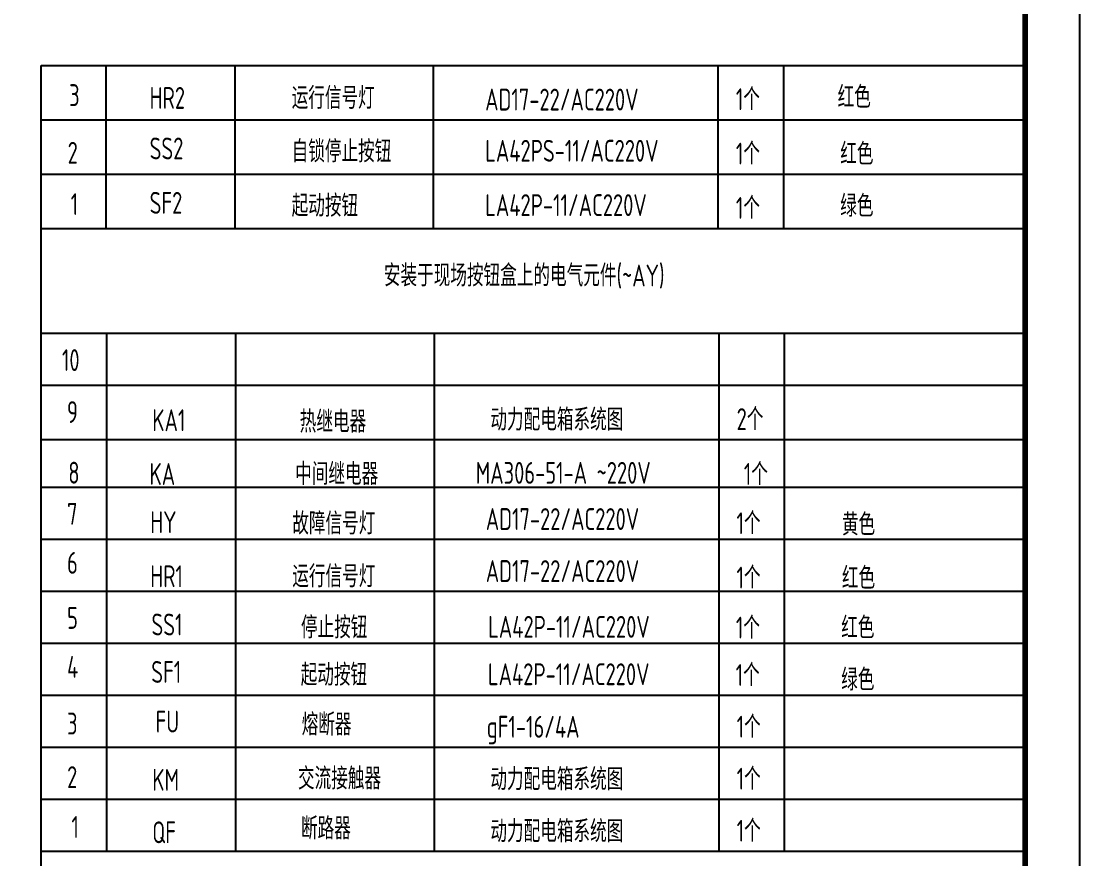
# Model space of a CAD drawing. Extents: x 1234595 to 2088511, y -80443 to 75292.
# Drawn here: x 1955445 to 1974816, y -50686 to -35363 of the extents above; entities that cross this region are included whole.
import ezdxf
from ezdxf.enums import TextEntityAlignment as Align

# ---------------------------------------------------------------- set-up
doc = ezdxf.new("R2010")
doc.units = 0
doc.header["$LTSCALE"] = 1000
doc.header["$MEASUREMENT"] = 0
doc.layers.get('0').update_dxf_attribs({"linetype": 'CONTINUOUS'})
for name, color, linetype in [('PUB_TEXT', 7, 'CONTINUOUS'), ('PUB_TITLE', 4, 'CONTINUOUS'), ('SIG_TEXT', 7, 'CONTINUOUS')]:
    doc.layers.add(name, color=color, linetype=linetype)
doc.styles.add('SCEI', font='sceie.shx', dxfattribs={"width": 0.75, "bigfont": 'sceic.shx'})
doc.styles.add('sceie', font='sceie.shx', dxfattribs={"width": 0.7, "bigfont": 'sceic.shx'})

msp = doc.modelspace()

# ---------------------------------------------------------------- linework, layer by layer
for p, q in [((1956995, -36170.6), (1956995, -39153.4)), ((1959356, -36170.6), (1959356, -39153.4)), ((1962986.4, -36170.6), (1962986.4, -39153.4)), ((1968195, -36170.6), (1968195, -39153.4)), ((1969395, -36170.6), (1969395, -39153.4)), ((1957008.7, -41071.8), (1957008.7, -50548)), ((1959369.7, -41071.8), (1959369.7, -50548)), ((1963000.1, -41071.8), (1963000.1, -50548)), ((1968208.7, -41071.8), (1968208.7, -50548)), ((1969408.7, -41071.8), (1969408.7, -50548))]:
    msp.add_line(p, q)
at = {"layer": 'PUB_TEXT'}
for p, q in [((1955808.7, -36170.6), (1973804.6, -36170.6)), ((1955808.7, -36170.6), (1973804.6, -36170.6)), ((1955808.7, -37164.8), (1973804.6, -37164.8)), ((1955808.7, -38159.1), (1973804.6, -38159.1)), ((1955808.7, -39153.4), (1973804.6, -39153.4)), ((1955824.6, -41071.8), (1973816.1, -41071.8)), ((1955824.6, -41071.8), (1973816.1, -41071.8)), ((1955824.6, -42023.7), (1973806.5, -42023.7)), ((1955824.6, -43018), (1973806.5, -43018)), ((1955824.6, -43885), (1973810.9, -43885)), ((1955808.7, -44836.9), (1973808.7, -44836.9)), ((1955824.6, -44836.9), (1973810.9, -44836.9)), ((1955824.6, -44836.9), (1973824.6, -44836.9)), ((1955824.6, -44836.9), (1973820.5, -44836.9)), ((1955808.7, -45788.7), (1973808.7, -45788.7)), ((1955808.7, -46740.6), (1973808.7, -46740.6)), ((1955808.7, -47692.5), (1973808.7, -47692.5)), ((1955808.7, -48644.3), (1973808.7, -48644.3)), ((1955808.7, -49596.2), (1973808.7, -49596.2)), ((1955808.7, -50548), (1973808.7, -50548))]:
    msp.add_line(p, q, dxfattribs=at)
at = {"layer": 'PUB_TITLE'}
msp.add_lwpolyline([(1974816.1, -60600.6), (1974816.1, -1200.6), (1890716.1, -1200.6), (1890716.1, -60600.6)], close=True, dxfattribs=at)
at = {"layer": 'PUB_TITLE', "const_width": 100}
msp.add_lwpolyline([(1973816.1, -59600.6), (1973816.1, -2200.6), (1893216.1, -2200.6), (1893216.1, -59600.6)], close=True, dxfattribs=at)
at = {"layer": 'SIG_TEXT'}
msp.add_line((1955808.7, -53600.6), (1955808.7, -36170.6), dxfattribs=at)

# ---------------------------------------------------------------- texts
at = {"style": 'sceie', "width": 0.8}
for s, p in [('3', (1956322.8, -36916.2)), ('HR2', (1957796, -36966.3)), ('运行信号灯', (1960394.1, -36967.9)), ('AD17-22/AC220V', (1963935, -36996.8)), ('1个', (1968522.7, -36990)), ('红色', (1970384.1, -36950.7)), ('2', (1956295.8, -37969.7)), ('SS2', (1957796, -37891.7)), ('自锁停止按钮', (1960394.1, -37945)), ('LA42PS-11/AC220V', (1963935, -37933.3)), ('1个', (1968522.7, -37984.3)), ('红色', (1970432, -37990.6)), ('1', (1956350.9, -38908.8)), ('SF2', (1957796, -38886)), ('起动按钮', (1960394.1, -38939.2)), ('LA42P-11/AC220V', (1963935, -38927.5)), ('1个', (1968522.7, -38978.6)), ('绿色', (1970432, -38942.5)), ('安装于现场按钮盒上的电气元件(~AY)', (1962081.8, -40215.1)), ('10', (1956190.5, -41762.5)), ('9', (1956283, -42714.4)), ('动力配电箱系统图', (1964031, -42853)), ('2个', (1968536.4, -42843.2)), ('KA1', (1957843.6, -42863)), ('热继电器', (1960542.1, -42888.9)), ('8', (1956307.3, -43822.8)), ('7', (1956285.2, -44575.7)), ('HY', (1957807.5, -44728.2)), ('故障信号灯', (1960405.7, -44753)), ('AD17-22/AC220V', (1963946.5, -44670.4)), ('1个', (1968534.2, -44746.9)), ('黄色', (1970463.1, -44769.2)), ('6', (1956285.2, -45471.5)), ('HR1', (1957807.5, -45717.4)), ('运行信号灯', (1960405.7, -45719)), ('AD17-22/AC220V', (1963946.5, -45622.3)), ('1个', (1968534.2, -45741.2)), ('红色', (1970463.1, -45750)), ('5', (1956285.2, -46479.4)), ('SS1', (1957829.9, -46600.4)), ('停止按钮', (1960563.7, -46653.7)), ('LA42P-11/AC220V', (1963988.9, -46642.7)), ('1个', (1968522.7, -46656.9)), ('红色', (1970450.1, -46656.9)), ('4', (1956285.2, -47375.2)), ('SF1', (1957825.6, -47467.5)), ('起动按钮', (1960559.4, -47520.7)), ('LA42P-11/AC220V', (1963984.6, -47509.8)), ('1个', (1968518.3, -47524)), ('绿色', (1970450.1, -47608.8)), ('3', (1956285.2, -48412.1)), ('FU', (1957904.2, -48376.9)), ('熔断器', (1960577.5, -48430.2)), ('1个', (1968536.4, -48469.5)), ('gF1-16/4A', (1963964, -48470.7)), ('2', (1956285.2, -49391.4)), ('交流接触器', (1960509.7, -49417.9)), ('动力配电箱系统图', (1964031, -49431.2)), ('1个', (1968536.4, -49421.4)), ('KM', (1957843.6, -49441.2)), ('1', (1956364.7, -50303.4)), ('断路器', (1960565.4, -50331.3)), ('动力配电箱系统图', (1964031, -50383.1)), ('1个', (1968536.4, -50373.2)), ('QF', (1957843.6, -50401.4))]:
    msp.add_text(s, height=400, dxfattribs=at).set_placement(p)
at = {"width": 0.8}
for s, style, p in [('KA', 'SCEI', (1958027.9, -43846.9)), ('中间继电器', 'SCEI', (1961218.7, -43846.9)), ('MA306-51-A ~220V', 'sceie', (1965363.4, -43825.6)), ('1个', 'SCEI', (1968888.2, -43846.9))]:
    msp.add_text(s, height=400, dxfattribs=dict(at, style=style)).set_placement(p, align=Align.CENTER)

doc.saveas('drawing.dxf')
